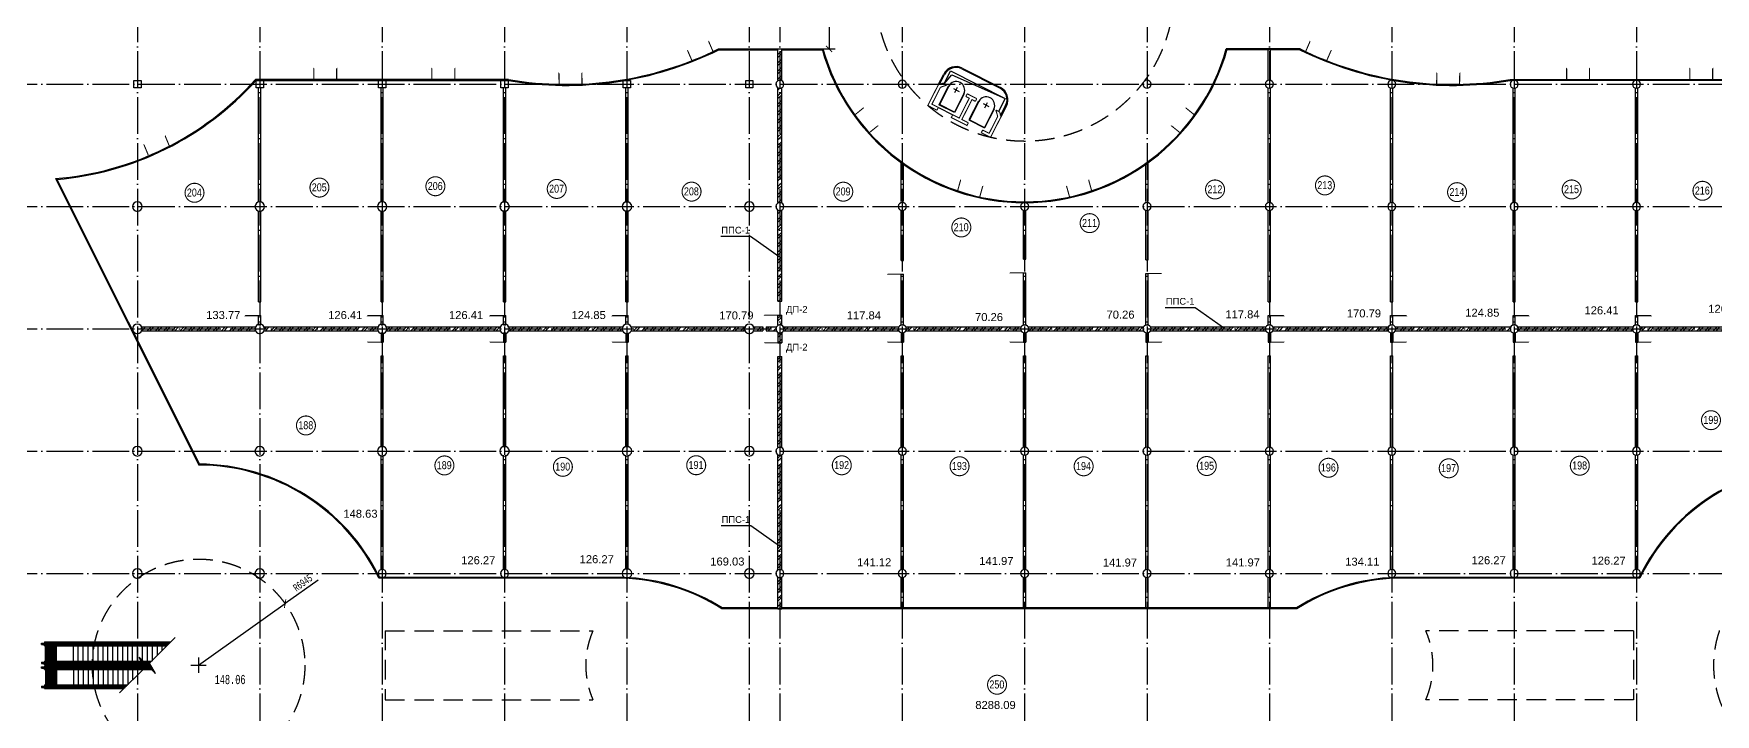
# Model space of a CAD drawing. Extents: x -4497 to 351150, y -50 to 322254.
# Drawn here: x 93986 to 203923, y 202875 to 247397 of the extents above; entities that cross this region are included whole.
import ezdxf
from ezdxf.enums import TextEntityAlignment as Align

# ---------------------------------------------------------------- set-up
doc = ezdxf.new("R2010")
doc.units = 0
doc.header["$LTSCALE"] = 100
doc.header["$PDMODE"] = 3
for name, pattern in [('ACAD_ISO04W100', [30, 24, -3, 0, -3]), ('DASHED', [19.05, 12.7, -6.35]), ('HIDDEN4', [10, 5, -5])]:
    doc.linetypes.add(name, pattern=pattern)
doc.layers.get('0').update_dxf_attribs({"linetype": 'CONTINUOUS'})
doc.layers.get('Defpoints').update_dxf_attribs({"linetype": 'CONTINUOUS'})
for name, color, linetype in [('axis', 40, 'CONTINUOUS'), ('brick', 12, 'CONTINUOUS'), ('COLON', 5, 'CONTINUOUS'), ('DOORS', 8, 'CONTINUOUS'), ('DRAW', 255, 'CONTINUOUS'), ('EEE', 7, 'CONTINUOUS'), ('FIRE', 6, 'CONTINUOUS'), ('GKL', 5, 'CONTINUOUS'), ('Glass', 4, 'CONTINUOUS'), ('S', 2, 'CONTINUOUS'), ('TEXT', 2, 'CONTINUOUS'), ('WALL', 7, 'CONTINUOUS')]:
    doc.layers.add(name, color=color, linetype=linetype)
doc.styles.add('ARIEL-17.5', font='arial.ttf', dxfattribs={"height": 15})
doc.styles.add('ST_2', font='monotxt.shx', dxfattribs={"width": 0.65, "height": 480})
doc.styles.get("Standard").update_dxf_attribs({"font": 'monotxt.shx', "width": 0.65, "height": 600})
doc.dimstyles.new('STY_DIM1', dxfattribs={"dimscale": 200, "dimtxt": 2.25, "dimasz": 2, "dimexe": 2, "dimexo": 2, "dimgap": 1, "dimtad": 1, "dimdec": 0, "dimzin": 0, "dimdsep": 46, "dimtxsty": 'ST_2', "dimblk1": 'ARCHTICK', "dimblk2": 'ARCHTICK', "dimsah": 1, "dimcen": 3, "dimclrd": 174, "dimclre": 174, "dimclrt": 174, "dimadec": 0, "dimazin": 0, "dimtfac": 1, "dimtdec": 0, "dimtix": 1, "dimtmove": 2, "dimatfit": 3, "dimldrblk": 'ARCHTICK', "dimfxl": 1, "dimtolj": 1, "dimtzin": 0, "dimarcsym": 0})
pattern_1 = [(45, (-3600, 82000), (-269.4077, 269.4077), []), (45, (-3420.4, 82000), (-269.4077, 269.4077), [])]

# ---------------------------------------------------------------- blocks, each defined once
blk = doc.blocks.new('_ARCHTICK')
at = {"color": 0, "linetype": 'ByBlock', "const_width": 0.15}
blk.add_lwpolyline([(-0.5, -0.5), (0.5, 0.5)], dxfattribs=at)
blk = doc.blocks.new('*D154')
at = {"layer": 'Defpoints', "color": 0}
for p in [(110425, 210117), (104769, 206087)]:
    blk.add_point(p, dxfattribs=at)
at = {"layer": 'WALL', "color": 174, "lineweight": -2}
for p in [(112589, 211658), (104769, 206087)]:
    blk.add_line(p, (110425, 210117), dxfattribs=at)
at = {"layer": 'WALL', "color": 174, "lineweight": -2, "xscale": 400, "yscale": 400, "zscale": 400, "rotation": 215.4702849459127}
blk.add_blockref('_ARCHTICK', (110425, 210117), dxfattribs=at)
at = {"layer": 'WALL', "color": 174, "insert": (111577, 211478), "char_height": 480, "attachment_point": 5, "rotation": 35.47028, "style": 'ST_2'}
blk.add_mtext('\\A1;R6945', dxfattribs=at)
blk = doc.blocks.new('A$C53F96F9E')
at = {"layer": 'FIRE', "linetype": 'Continuous'}
blk.add_lwpolyline([(-64123, -11035), (-65992, -9717), (-67942, -9717)], dxfattribs=at)
at = {"layer": 'TEXT', "color": 6, "linetype": 'Continuous', "lineweight": 20, "style": 'ARIEL-17.5', "width": 0.998875}
blk.add_text('ППС-1', height=441.5, dxfattribs=at).set_placement((-66967, -9517), align=Align.CENTER)
blk = doc.blocks.new('A$C584E3954')
at = {"layer": 'Glass', "linetype": 'Continuous'}
for p, q in [((-885, -1234), (-885, -1174)), ((615, -1234), (615, -1174))]:
    blk.add_line(p, q, dxfattribs=at)
blk.add_lwpolyline([(615, -1234, 70, 70, 0), (615, -1984, 0, 0, 0), (-135, -1234, 0, 0, 0), (-885, -1984, 70, 70, 0), (-885, -1234, 70, 70, 0)], format="xyseb", dxfattribs=at)
blk = doc.blocks.new('A$C194C6981')
at = {"layer": 'TEXT', "color": 6, "linetype": 'Continuous', "lineweight": 20, "style": 'ARIEL-17.5', "width": 0.998875}
blk.add_text('ДП-2', height=441.5, dxfattribs=at).set_placement((-953, 890))
blk = doc.blocks.new('A$C7174312D')
at = {"layer": 'WALL'}
for p, q in [((3750, -6250), (4750, -6250)), ((4250, -5750), (4250, -6750))]:
    blk.add_line(p, q, dxfattribs=at)
blk = doc.blocks.new('*D701')
at = {"layer": 'brick', "color": 174, "lineweight": -2}
for p, q in [((143169, 259217), (146381, 259217)), ((145981, 259217), (145981, 246397)), ((143177, 246397), (146381, 246397))]:
    blk.add_line(p, q, dxfattribs=at)
at = {"layer": 'Defpoints', "color": 0}
for p in [(142769, 259217), (142777, 246397), (145981, 246397)]:
    blk.add_point(p, dxfattribs=at)
at = {"layer": 'brick', "color": 174, "lineweight": -2, "xscale": 400, "yscale": 400, "zscale": 400}
for p, rotation in [((145981, 259217), 90), ((145981, 246397), 270)]:
    blk.add_blockref('_ARCHTICK', p, dxfattribs=dict(at, rotation=rotation))
at = {"layer": 'brick', "color": 174, "insert": (145541, 252807), "char_height": 480, "attachment_point": 5, "rotation": 90, "style": 'ST_2'}
blk.add_mtext('\\A1;12820', dxfattribs=at)

msp = doc.modelspace()

# ---------------------------------------------------------------- hatches: boundary and pattern name
at = {"layer": 'DRAW'}
h = msp.add_hatch(dxfattribs=at)
h.set_pattern_fill('ANSI32,_O', color=256, scale=40)
h.set_pattern_definition(pattern_1)
h.paths.add_polyline_path([(142894.3, 246337.2), (142644.3, 246337.2), (142644.3, 244320.8, -0.25066857), (142894.3, 244320.8)])
edge = h.paths.add_edge_path()
edge.add_line((142644.3, 236352.2), (142894.3, 236352.2))
edge.add_line((142894.3, 236352.2), (142894.3, 243853.5))
edge.add_arc((142769.3, 244087.2), 265, 241.855419, 298.144581, ccw=False)
edge.add_line((142644.3, 243853.5), (142644.3, 236352.2))
h = msp.add_hatch(dxfattribs=at)
h.set_pattern_fill('ANSI32,_O', color=256, scale=40, pattern_type=2)
h.set_pattern_definition([])
h.paths.add_polyline_path([(106009.3, 238089.3), (106009.3, 237839.3), (108829.3, 237839.3), (108829.3, 243184.3), (108709.3, 243184.3), (108709.3, 238089.3)])
h.paths.add_polyline_path([(106009.3, 243509.3), (108504.3, 243509.3), (108504.3, 243449.3), (108504.3, 243259.3), (106129.3, 243259.3), (106129.3, 239289.3), (106009.3, 239289.3)])
h = msp.add_hatch(dxfattribs=at)
h.set_pattern_fill('ANSI32,_O', color=256, scale=40)
h.set_pattern_definition(pattern_1)
h.paths.add_polyline_path([(166504.3, 228087.2, -0.12342498), (166535.6, 228212.2), (159003, 228212.2, -0.12342498), (159034.3, 228087.2, -0.12342498), (159003, 227962.2), (166535.6, 227962.2, -0.12342498)])
h.paths.add_polyline_path([(158535.6, 228212.2), (151003, 228212.2, -0.12342498), (151034.3, 228087.2, -0.12342498), (151003, 227962.2), (158535.6, 227962.2, -0.12342498), (158504.3, 228087.2, -0.12342498)])
h.paths.add_polyline_path([(150535.6, 228212.2), (143003, 228212.2, -0.12342498), (143034.3, 228087.2, -0.12342498), (143003, 227962.2), (150535.6, 227962.2, -0.12342498), (150504.3, 228087.2, -0.12342498)])
h.paths.add_polyline_path([(140535.6, 228212.2, 0.12342498), (140504.3, 228087.2, 0.12342498), (140535.6, 227962.2), (133058.4, 227962.2, 0.10236928), (133084.3, 228087.2, 0.10236928), (133058.4, 228212.2)])
h.paths.add_polyline_path([(142535.6, 228212.2), (141864.9, 228212.2), (141864.9, 227962.2), (142535.6, 227962.2, -0.12342498), (142504.3, 228087.2, -0.12342498)])
h.paths.add_polyline_path([(141664.9, 228212.2), (141003, 228212.2, -0.12342498), (141034.3, 228087.2, -0.12342498), (141003, 227962.2), (141664.9, 227962.2)])
h.paths.add_polyline_path([(142894.3, 228992.2), (142644.3, 228992.2), (142644.3, 228352.2), (142894.3, 228352.2)])
h.paths.add_polyline_path([(142894.3, 235822.2), (142644.3, 235822.2), (142644.3, 229892.2), (142894.3, 229892.2)])
h = msp.add_hatch(dxfattribs=at)
h.set_pattern_fill('ANSI32,_O', color=256, scale=40)
h.set_pattern_definition(pattern_1)
h.paths.add_polyline_path([(116535.6, 228212.2), (109003, 228212.2, -0.12342498), (109034.3, 228087.2, -0.12342498), (109003, 227962.2), (116535.6, 227962.2, -0.12342498), (116504.3, 228087.2, -0.12342498)])
h.paths.add_polyline_path([(108535.6, 228212.2), (101003, 228212.2, -0.12342498), (101034.3, 228087.2, -0.12342498), (101003, 227962.2), (108535.6, 227962.2, -0.12342498), (108504.3, 228087.2, -0.12342498)])
h = msp.add_hatch(dxfattribs=at)
h.set_pattern_fill('ANSI32,_O', color=256, scale=40)
h.set_pattern_definition(pattern_1)
h.paths.add_polyline_path([(124535.6, 228212.2), (117003, 228212.2, -0.12342498), (117034.3, 228087.2, -0.12342498), (117003, 227962.2), (124535.6, 227962.2, -0.12342498), (124504.3, 228087.2, -0.12342498)])
h.paths.add_polyline_path([(132480.2, 228212.2, 0.10236928), (132454.3, 228087.2, 0.10236928), (132480.2, 227962.2), (125003, 227962.2, 0.12342498), (125034.3, 228087.2, 0.12342498), (125003, 228212.2)])
h = msp.add_hatch(dxfattribs=at)
h.set_pattern_fill('ANSI32,_O', color=256, scale=40)
h.set_pattern_definition(pattern_1)
h.paths.add_polyline_path([(142894.3, 227822.2), (142644.3, 227822.2), (142644.3, 227182.2), (142894.3, 227182.2)])
h.paths.add_polyline_path([(142894.3, 211853.5, -0.25066857), (142644.3, 211853.5), (142644.3, 209837.2), (142894.3, 209837.2)])
edge = h.paths.add_edge_path()
edge.add_line((142769.3, 220352.2), (142894.3, 220352.2))
edge.add_line((142894.3, 220352.2), (142894.3, 226282.2))
edge.add_line((142894.3, 226282.2), (142644.3, 226282.2))
edge.add_line((142644.3, 226282.2), (142644.3, 220320.8))
edge.add_arc((142769.3, 220087.2), 265, 90, 118.144581, ccw=False)
edge = h.paths.add_edge_path()
edge.add_line((142769.3, 212352.2), (142894.3, 212352.2))
edge.add_line((142894.3, 212352.2), (142894.3, 219822.2))
edge.add_line((142894.3, 219822.2), (142769.3, 219822.2))
edge.add_arc((142769.3, 220087.2), 265, 241.855419, 270, ccw=False)
edge.add_line((142644.3, 219853.5), (142644.3, 212320.8))
edge.add_arc((142769.3, 212087.2), 265, 90, 118.144581, ccw=False)
h = msp.add_hatch(dxfattribs=at)
h.set_pattern_fill('ANSI32,_O', color=256, scale=40)
h.set_pattern_definition(pattern_1)
h.paths.add_polyline_path([(214535.6, 228212.2), (207003, 228212.2, -0.12342498), (207034.3, 228087.2, -0.12342498), (207003, 227962.2), (214535.6, 227962.2, -0.12342498), (214504.3, 228087.2, -0.12342498)])
h.paths.add_polyline_path([(206535.6, 228212.2), (199003, 228212.2, -0.12342498), (199034.3, 228087.2, -0.12342498), (199003, 227962.2), (206535.6, 227962.2, -0.12342498), (206504.3, 228087.2, -0.12342498)])
h.paths.add_polyline_path([(198535.6, 228212.2), (191003, 228212.2, -0.12342498), (191034.3, 228087.2, -0.12342498), (191003, 227962.2), (198535.6, 227962.2, -0.12342498), (198504.3, 228087.2, -0.12342498)])
h.paths.add_polyline_path([(190535.6, 228212.2), (183003, 228212.2, -0.12342498), (183034.3, 228087.2, -0.12342498), (183003, 227962.2), (190535.6, 227962.2, -0.12342498), (190504.3, 228087.2, -0.12342498)])
h.paths.add_polyline_path([(182535.6, 228212.2), (175003, 228212.2, -0.12342498), (175034.3, 228087.2, -0.12342498), (175003, 227962.2), (182535.6, 227962.2, -0.12342498), (182504.3, 228087.2, -0.12342498)])
h.paths.add_polyline_path([(174504.3, 228087.2, -0.12342498), (174535.6, 228212.2), (167003, 228212.2, -0.12342498), (167034.3, 228087.2, -0.12342498), (167003, 227962.2), (174535.6, 227962.2, -0.12342498)])

# ---------------------------------------------------------------- linework, layer by layer
at = {"linetype": 'Continuous'}
for p, q in [((153125.8, 244048.2), (153481.8, 244747.9)), ((153207.8, 244077.2), (153535.3, 244720.7)), ((153499.8, 244121.6), (154018.1, 244709.8)), ((154018.1, 244709.8), (157493.4, 243150)), ((154664.8, 245088.4), (157160.4, 243818.7)), ((154692.1, 245141.9), (157187.6, 243872.2)), ((153789.4, 243974.3), (153165.9, 242748.8)), ((153811.7, 243962.9), (153199.5, 242759.7)), ((153789.4, 243974.3), (153811.7, 243962.9)), ((154112.4, 243809.9), (154493.7, 243615.9)), ((154792.1, 243464.1), (154179.9, 242260.9)), ((154814.4, 243452.8), (154190.8, 242227.3)), ((154216.2, 243545), (154390.7, 243888)), ((154792.1, 243464.1), (154814.4, 243452.8)), ((155750.2, 242976.6), (155126.7, 241751.1)), ((155772.5, 242965.3), (155160.3, 241762.1)), ((155772.5, 242965.3), (155750.2, 242976.6)), ((153128.8, 242565.7), (154064.7, 242089.5)), ((154190.8, 242227.3), (153165.9, 242748.8)), ((154179.9, 242260.9), (153199.5, 242759.7)), ((156452.2, 242619.5), (156070.8, 242813.5)), ((156752.9, 242466.5), (156140.7, 241263.3)), ((156775.2, 242455.1), (156151.6, 241229.6)), ((156177, 242547.4), (156351.5, 242890.3)), ((156775.2, 242455.1), (156752.9, 242466.5)), ((157200.7, 242045.6), (157528.1, 242689.1)), ((157225.6, 241962.3), (157581.6, 242661.9)), ((155126.7, 241751.1), (156151.6, 241229.6)), ((155160.3, 241762.1), (156140.7, 241263.3)), ((94501.8, 207451.5), (94501.8, 207534.3)), ((94703.9, 207617.2), (94703.9, 207534.3)), ((94703.9, 207368.7), (94703.9, 207451.5)), ((94501.8, 206282.8), (94501.8, 206200)), ((94501.8, 205891.5), (94501.8, 205974.3)), ((94703.9, 206365.7), (94703.9, 206282.8)), ((94703.9, 206117.2), (94703.9, 206200)), ((94703.9, 206057.2), (94703.9, 205974.3)), ((94703.9, 205808.7), (94703.9, 205891.5)), ((94501.8, 204722.8), (94501.8, 204640)), ((94703.9, 204805.7), (94703.9, 204722.8)), ((94703.9, 204557.2), (94703.9, 204640))]:
    msp.add_line(p, q, dxfattribs=at)
at = {"linetype": 'HIDDEN4', "ltscale": 2000}
for p, q in [((94501.8, 207534.3), (102864.9, 207534.3)), ((94501.8, 207451.5), (102782.1, 207451.5)), ((94703.9, 207617.2), (102947.8, 207617.2)), ((94703.9, 207368.7), (102699.3, 207368.7)), ((94501.8, 206282.8), (101613.4, 206282.8)), ((94501.8, 206200), (101575.7, 206200)), ((94501.8, 205974.3), (101706, 205974.3)), ((94501.8, 205891.5), (101753.8, 205891.5)), ((94703.9, 206365.7), (101696.3, 206365.7)), ((94703.9, 206117.2), (101623.5, 206117.2)), ((94703.9, 206057.2), (101658.2, 206057.2)), ((94703.9, 205808.7), (101801.6, 205808.7)), ((94501.8, 204722.8), (100053.4, 204722.8)), ((94501.8, 204640), (99970.6, 204640)), ((94703.9, 204805.7), (100136.3, 204805.7)), ((94703.9, 204557.2), (99887.8, 204557.2))]:
    msp.add_line(p, q, dxfattribs=at)
for p, q in [((94762.9, 206365.7), (94762.9, 207368.7)), ((94815.1, 206365.7), (94815.1, 207368.7)), ((94879.8, 206365.7), (94879.8, 207368.7)), ((94944.5, 206365.7), (94944.5, 207368.7)), ((95009.2, 206365.7), (95009.2, 207368.7)), ((95073.9, 206365.7), (95073.9, 207368.7)), ((95138.6, 206365.7), (95138.6, 207368.7)), ((95203.4, 206365.7), (95203.4, 207368.7)), ((95268.1, 206365.7), (95268.1, 207368.7)), ((95332.8, 206365.7), (95332.8, 207368.7)), ((95397.5, 206365.7), (95397.5, 207368.7)), ((95462.2, 206365.7), (95462.2, 207368.7)), ((95490.2, 206365.7), (95490.2, 207368.7)), ((94762.9, 205808.7), (94762.9, 204805.7)), ((94815.1, 205808.7), (94815.1, 204805.7)), ((94879.8, 205808.7), (94879.8, 204805.7)), ((94944.5, 205808.7), (94944.5, 204805.7)), ((95009.2, 205808.7), (95009.2, 204805.7)), ((95073.9, 205808.7), (95073.9, 204805.7)), ((95138.6, 205808.7), (95138.6, 204805.7)), ((95203.4, 205808.7), (95203.4, 204805.7)), ((95268.1, 205808.7), (95268.1, 204805.7)), ((95332.8, 205808.7), (95332.8, 204805.7)), ((95397.5, 205808.7), (95397.5, 204805.7)), ((95462.2, 205808.7), (95462.2, 204805.7)), ((95490.2, 205808.7), (95490.2, 204805.7))]:
    msp.add_line(p, q)
at = {"linetype": 'Continuous', "const_width": 70}
for points in [[(153038.1, 242387.4), (152436.5, 242693.5), (153125.8, 244048.2)], [(153125.8, 244048.2), (153431.8, 244156.2)], [(153267.8, 243886.2), (153678, 244031)], [(153678, 244031), (153431.8, 244156.2)], [(153128.8, 242565.7), (152705.5, 242781.1), (153267.8, 243886.2)], [(154064.7, 242089.5), (154488, 241874.1), (155147.8, 243170.9), (154925, 243284.3)], [(155089.6, 241568), (154666.3, 241783.4), (155326.1, 243080.2), (155548.9, 242966.9)], [(154925, 243284.3), (155015.7, 243462.5)], [(155015.7, 243462.5), (155639.6, 243145.1)], [(155548.9, 242966.9), (155639.6, 243145.1)], [(153128.8, 242565.7), (153038.1, 242387.4)], [(154064.7, 242089.5), (153974, 241911.3), (154998.9, 241389.8), (155089.6, 241568)], [(155934.8, 240913.6), (156536.4, 240607.5), (157225.6, 241962.3)], [(156025.4, 241091.9), (156448.8, 240876.5), (157011.1, 241981.7)], [(157011.1, 241981.7), (156886.6, 242398.4)], [(156886.6, 242398.4), (157132.7, 242273.2)], [(157225.6, 241962.3), (157132.7, 242273.2)], [(156025.4, 241091.9), (155934.8, 240913.6)]]:
    msp.add_lwpolyline(points, dxfattribs=at)
at = {"linetype": 'Continuous'}
msp.add_lwpolyline([(153499.8, 244121.6), (153928.3, 244963.9), (157493.4, 243150), (157064.8, 242307.8)], dxfattribs=at)
for centre, radius, start, end in [((154283.9, 244339.8), 900, 63.033174, 153.033174), ((154283.9, 244339.8), 840, 63.033174, 153.033174), ((154301.9, 243713.5), 550, 333.033174, 153.033174), ((156262.7, 242715.9), 550, 333.033174, 153.033174), ((156779.5, 243070), 840, 333.033174, 63.033174), ((156779.5, 243070), 900, 333.033174, 63.033174)]:
    msp.add_arc(centre, radius, start, end, dxfattribs=at)
at = {"layer": 'axis', "linetype": 'ACAD_ISO04W100'}
for p, q in [((100769.3, 318243.4), (100769.3, 84615.2)), ((108769.3, 318243.4), (108769.3, 119985.6)), ((116769.3, 318243.4), (116769.3, 119985.6)), ((124769.3, 318243.4), (124769.3, 84615.2)), ((132769.3, 318243.4), (132769.3, 84615.2)), ((140769.3, 318243.4), (140769.3, 84615.2)), ((142769.3, 318243.4), (142769.3, 84615.2)), ((150769.3, 318243.4), (150769.3, 84615.2)), ((158769.3, 318243.4), (158769.3, 190402.2)), ((166769.3, 318243.4), (166769.3, 190402.2)), ((174769.3, 318243.4), (174769.3, 84615.2)), ((182769.3, 318243.4), (182769.3, 84615.2)), ((190769.3, 318243.4), (190769.3, 84615.2)), ((198769.3, 318243.4), (198769.3, 84615.2)), ((-1176.8, 244087.2), (272433.1, 244087.2)), ((-1176.8, 236087.2), (272433.1, 236087.2)), ((-1176.8, 228087.2), (272433.1, 228087.2)), ((-1176.8, 220087.2), (272433.1, 220087.2)), ((-1176.8, 212087.2), (274434.3, 212087.2))]:
    msp.add_line(p, q, dxfattribs=at)
at = {"layer": 'brick'}
for p, q in [((142644.3, 244352.2), (142894.3, 244352.2)), ((142644.3, 243822.2), (142894.3, 243822.2)), ((142644.3, 220352.2), (142894.3, 220352.2)), ((142644.3, 219822.2), (142894.3, 219822.2)), ((142644.3, 212352.2), (142894.3, 212352.2)), ((142644.3, 211822.2), (142894.3, 211822.2))]:
    msp.add_line(p, q, dxfattribs=at)
at = {"layer": 'brick', "linetype": 'Continuous'}
for p, q in [((142644.3, 236352.2), (142894.3, 236352.2)), ((142644.3, 235822.2), (142894.3, 235822.2))]:
    msp.add_line(p, q, dxfattribs=at)
for points in [[(142644.3, 244352.2), (142644.3, 246397.2)], [(142894.3, 244352.2), (142894.3, 246397.2)], [(142644.3, 236352.2), (142644.3, 243822.2)], [(142894.3, 236352.2), (142894.3, 243822.2)], [(142644.3, 229892.2), (142644.3, 235822.2)], [(142894.3, 229892.2), (142894.3, 235822.2)], [(142644.3, 229892.2), (142894.3, 229892.2)], [(142644.3, 228352.2), (142644.3, 228992.2)], [(142644.3, 228992.2), (142894.3, 228992.2)], [(142894.3, 228352.2), (142894.3, 228992.2)], [(101003, 228212.2), (108535.6, 228212.2)], [(101003, 227962.2), (108535.6, 227962.2)], [(109003, 228212.2), (116535.6, 228212.2)], [(109003, 228212.2), (116535.6, 228212.2)], [(109003, 227962.2), (116535.6, 227962.2)], [(109003, 227962.2), (116535.6, 227962.2)], [(117003, 228212.2), (124535.6, 228212.2)], [(117003, 228212.2), (124535.6, 228212.2)], [(117003, 227962.2), (124535.6, 227962.2)], [(117003, 227962.2), (124535.6, 227962.2)], [(125003, 228212.2), (132480.2, 228212.2)], [(125003, 227962.2), (132480.2, 227962.2)], [(133058.4, 228212.2), (140535.6, 228212.2)], [(133058.4, 227962.2), (140535.6, 227962.2)], [(141003, 228212.2), (141664.9, 228212.2)], [(141003, 227962.2), (141664.9, 227962.2)], [(141864.9, 228212.2), (142535.6, 228212.2)], [(141864.9, 227962.2), (142535.6, 227962.2)], [(142644.3, 228352.2), (142894.3, 228352.2)], [(142644.3, 227822.2), (142644.3, 227182.2)], [(142644.3, 227822.2), (142894.3, 227822.2)], [(142894.3, 227822.2), (142894.3, 227182.2)], [(143003, 228212.2), (150535.6, 228212.2)], [(143003, 227962.2), (150535.6, 227962.2)], [(151003, 228212.2), (158535.6, 228212.2)], [(151003, 227962.2), (158535.6, 227962.2)], [(159003, 228212.2), (166535.6, 228212.2)], [(159003, 227962.2), (166535.6, 227962.2)], [(167003, 228212.2), (174535.6, 228212.2)], [(167003, 227962.2), (174535.6, 227962.2)], [(175003, 228212.2), (182535.6, 228212.2)], [(175003, 227962.2), (182535.6, 227962.2)], [(183003, 228212.2), (190535.6, 228212.2)], [(183003, 227962.2), (190535.6, 227962.2)], [(191003, 228212.2), (198535.6, 228212.2)], [(191003, 227962.2), (198535.6, 227962.2)], [(199003, 228212.2), (206535.6, 228212.2)], [(199003, 227962.2), (206535.6, 227962.2)], [(142644.3, 227182.2), (142894.3, 227182.2)], [(142644.3, 220352.2), (142644.3, 226282.2)], [(142644.3, 226282.2), (142894.3, 226282.2)], [(142894.3, 220352.2), (142894.3, 226282.2)], [(142644.3, 212352.2), (142644.3, 219822.2)], [(142894.3, 212352.2), (142894.3, 219822.2)], [(142644.3, 209777.2), (142644.3, 211822.2)], [(142894.3, 209777.2), (142894.3, 211822.2)]]:
    msp.add_lwpolyline(points, dxfattribs=at)
at = {"layer": 'brick', "flags": 128}
for points in [[(142644.3, 246397.2), (142894.3, 246397.2)], [(141664.9, 228212.2), (141664.9, 227962.2)], [(141864.9, 228212.2), (141864.9, 227962.2)], [(142644.3, 209777.2), (142894.3, 209777.2)]]:
    msp.add_lwpolyline(points, dxfattribs=at)
at = {"layer": 'COLON', "color": 3, "lineweight": 30, "flags": 128}
for points in [[(100534.3, 244322.2), (101004.3, 244322.2), (101004.3, 243852.2), (100534.3, 243852.2), (100534.3, 244322.2)], [(108534.3, 244322.2), (109004.3, 244322.2), (109004.3, 243852.2), (108534.3, 243852.2), (108534.3, 244322.2)], [(116534.3, 244322.2), (117004.3, 244322.2), (117004.3, 243852.2), (116534.3, 243852.2), (116534.3, 244322.2)], [(124534.3, 244322.2), (125004.3, 244322.2), (125004.3, 243852.2), (124534.3, 243852.2), (124534.3, 244322.2)], [(132534.3, 244322.2), (133004.3, 244322.2), (133004.3, 243852.2), (132534.3, 243852.2), (132534.3, 244322.2)], [(140534.3, 244322.2), (141004.3, 244322.2), (141004.3, 243852.2), (140534.3, 243852.2), (140534.3, 244322.2)]]:
    msp.add_lwpolyline(points, dxfattribs=at)
at = {"layer": 'COLON', "lineweight": 30}
for points in [[(142504.3, 244087.2, 1), (143034.3, 244087.2, 1)], [(150504.3, 244087.2, 1), (151034.3, 244087.2, 1)], [(166504.3, 244087.2, 1), (167034.3, 244087.2, 1)], [(174504.3, 244087.2, 1), (175034.3, 244087.2, 1)], [(182504.3, 244087.2, 1), (183034.3, 244087.2, 1)], [(190504.3, 244087.2, 1), (191034.3, 244087.2, 1)], [(198504.3, 244087.2, 1), (199034.3, 244087.2, 1)], [(142504.3, 236087.2, 1), (143034.3, 236087.2, 1)], [(150504.3, 236087.2, 1), (151034.3, 236087.2, 1)], [(158504.3, 236087.2, 1), (159034.3, 236087.2, 1)], [(166504.3, 236087.2, 1), (167034.3, 236087.2, 1)], [(174504.3, 236087.2, 1), (175034.3, 236087.2, 1)], [(182504.3, 236087.2, 1), (183034.3, 236087.2, 1)], [(190504.3, 236087.2, 1), (191034.3, 236087.2, 1)], [(198504.3, 236087.2, 1), (199034.3, 236087.2, 1)], [(142504.3, 228087.2, 1), (143034.3, 228087.2, 1)], [(150504.3, 228087.2, 1), (151034.3, 228087.2, 1)], [(158504.3, 228087.2, 1), (159034.3, 228087.2, 1)], [(166504.3, 228087.2, 1), (167034.3, 228087.2, 1)], [(174504.3, 228087.2, 1), (175034.3, 228087.2, 1)], [(182504.3, 228087.2, 1), (183034.3, 228087.2, 1)], [(190504.3, 228087.2, 1), (191034.3, 228087.2, 1)], [(190504.3, 228087.2, 1), (191034.3, 228087.2, 1)], [(198504.3, 228087.2, 1), (199034.3, 228087.2, 1)], [(142504.3, 220087.2, 1), (143034.3, 220087.2, 1)], [(150504.3, 220087.2, 1), (151034.3, 220087.2, 1)], [(158504.3, 220087.2, 1), (159034.3, 220087.2, 1)], [(166504.3, 220087.2, 1), (167034.3, 220087.2, 1)], [(174504.3, 220087.2, 1), (175034.3, 220087.2, 1)], [(182504.3, 220087.2, 1), (183034.3, 220087.2, 1)], [(190504.3, 220087.2, 1), (191034.3, 220087.2, 1)], [(198504.3, 220087.2, 1), (199034.3, 220087.2, 1)], [(116504.3, 212087.2, 1), (117034.3, 212087.2, 1)], [(124504.3, 212087.2, 1), (125034.3, 212087.2, 1)], [(142504.3, 212087.2, 1), (143034.3, 212087.2, 1)], [(150504.3, 212087.2, 1), (151034.3, 212087.2, 1)], [(158504.3, 212087.2, 1), (159034.3, 212087.2, 1)], [(166504.3, 212087.2, 1), (167034.3, 212087.2, 1)], [(174504.3, 212087.2, 1), (175034.3, 212087.2, 1)], [(182504.3, 212087.2, 1), (183034.3, 212087.2, 1)], [(190504.3, 212087.2, 1), (191034.3, 212087.2, 1)], [(198504.3, 212087.2, 1), (199034.3, 212087.2, 1)]]:
    msp.add_lwpolyline(points, format="xyb", close=True, dxfattribs=at)
at = {"layer": 'COLON', "color": 5, "lineweight": 30}
for points in [[(100454.3, 236087.2, 1), (101084.3, 236087.2, 1)], [(108454.3, 236087.2, 1), (109084.3, 236087.2, 1)], [(116454.3, 236087.2, 1), (117084.3, 236087.2, 1)], [(124454.3, 236087.2, 1), (125084.3, 236087.2, 1)], [(132454.3, 236087.2, 1), (133084.3, 236087.2, 1)], [(140454.3, 236087.2, 1), (141084.3, 236087.2, 1)], [(108454.3, 228087.2, 1), (109084.3, 228087.2, 1)], [(116454.3, 228087.2, 1), (117084.3, 228087.2, 1)], [(124454.3, 228087.2, 1), (125084.3, 228087.2, 1)], [(132454.3, 228087.2, 1), (133084.3, 228087.2, 1)], [(140454.3, 228087.2, 1), (141084.3, 228087.2, 1)], [(108454.3, 220087.2, 1), (109084.3, 220087.2, 1)], [(116454.3, 220087.2, 1), (117084.3, 220087.2, 1)], [(124454.3, 220087.2, 1), (125084.3, 220087.2, 1)], [(132454.3, 220087.2, 1), (133084.3, 220087.2, 1)], [(140454.3, 220087.2, 1), (141084.3, 220087.2, 1)], [(132454.3, 212087.2, 1), (133084.3, 212087.2, 1)], [(140454.3, 212087.2, 1), (141084.3, 212087.2, 1)]]:
    msp.add_lwpolyline(points, format="xyb", close=True, dxfattribs=at)
at = {"layer": 'COLON', "color": 3, "lineweight": 30}
for points in [[(100454.3, 228087.2, 1), (101084.3, 228087.2, 1)], [(100454.3, 220087.2, 1), (101084.3, 220087.2, 1)], [(100454.3, 212087.2, 1), (101084.3, 212087.2, 1)], [(108454.3, 212087.2, 1), (109084.3, 212087.2, 1)]]:
    msp.add_lwpolyline(points, format="xyb", close=True, dxfattribs=at)
at = {"layer": 'DOORS', "flags": 128}
for points in [[(150694.3, 231665.8, 70, 70, 0), (149794.3, 231665.8, 0, 0, 0), (150694.3, 232565.8, 0, 0, 0)], [(158694.3, 231751.3, 70, 70, 0), (157794.3, 231751.3, 0, 0, 0), (158694.3, 232651.3, 0, 0, 0)], [(166844.3, 231701.6, 70, 70, 0), (167744.3, 231701.6, 0, 0, 0), (166844.3, 232601.6, 0, 0, 0)], [(108694.3, 228952.2, 70, 70, 0), (107794.3, 228952.2, 0, 0, 0), (108694.3, 229852.2, 0, 0, 0)], [(116694.3, 228952.2, 70, 70, 0), (115794.3, 228952.2, 0, 0, 0), (116694.3, 229852.2, 0, 0, 0)], [(124694.3, 228952.2, 70, 70, 0), (123794.3, 228952.2, 0, 0, 0), (124694.3, 229852.2, 0, 0, 0)], [(132694.3, 228952.2, 70, 70, 0), (131794.3, 228952.2, 0, 0, 0), (132694.3, 229852.2, 0, 0, 0)], [(142644.3, 228992.2, 70, 70, 0), (141744.3, 228992.2, 0, 0, 0), (142644.3, 229892.2, 0, 0, 0)], [(174844.3, 228952.2, 70, 70, 0), (175744.3, 228952.2, 0, 0, 0), (174844.3, 229852.2, 0, 0, 0)], [(182844.3, 228952.2, 70, 70, 0), (183744.3, 228952.2, 0, 0, 0), (182844.3, 229852.2, 0, 0, 0)], [(190844.3, 228952.2, 70, 70, 0), (191744.3, 228952.2, 0, 0, 0), (190844.3, 229852.2, 0, 0, 0)], [(198844.3, 228952.2, 70, 70, 0), (199744.3, 228952.2, 0, 0, 0), (198844.3, 229852.2, 0, 0, 0)], [(116694.3, 227222.2, 70, 70, 0), (115794.3, 227222.2, 0, 0, 0), (116694.3, 226322.2, 0, 0, 0)], [(124694.3, 227222.2, 70, 70, 0), (123794.3, 227222.2, 0, 0, 0), (124694.3, 226322.2, 0, 0, 0)], [(132694.3, 227222.2, 70, 70, 0), (131794.3, 227222.2, 0, 0, 0), (132694.3, 226322.2, 0, 0, 0)], [(142644.3, 227182.2, 70, 70, 0), (141744.3, 227182.2, 0, 0, 0), (142644.3, 226282.2, 0, 0, 0)], [(150694.3, 227222.2, 70, 70, 0), (149794.3, 227222.2, 0, 0, 0), (150694.3, 226322.2, 0, 0, 0)], [(158694.3, 227222.2, 70, 70, 0), (157794.3, 227222.2, 0, 0, 0), (158694.3, 226322.2, 0, 0, 0)], [(166844.3, 227222.2, 70, 70, 0), (167744.3, 227222.2, 0, 0, 0), (166844.3, 226322.2, 0, 0, 0)], [(174844.3, 227222.2, 70, 70, 0), (175744.3, 227222.2, 0, 0, 0), (174844.3, 226322.2, 0, 0, 0)], [(182844.3, 227222.2, 70, 70, 0), (183744.3, 227222.2, 0, 0, 0), (182844.3, 226322.2, 0, 0, 0)], [(190844.3, 227222.2, 70, 70, 0), (191744.3, 227222.2, 0, 0, 0), (190844.3, 226322.2, 0, 0, 0)], [(198844.3, 227222.2, 70, 70, 0), (199744.3, 227222.2, 0, 0, 0), (198844.3, 226322.2, 0, 0, 0)]]:
    msp.add_lwpolyline(points, format="xyseb", dxfattribs=at)
at = {"layer": 'EEE', "linetype": 'Continuous', "const_width": 70}
for points in [[(103882.5, 236987.7, 1), (105121.6, 236987.7, 1)], [(112049.1, 237327.1, 1), (113288.2, 237327.1, 1)], [(119629.2, 237415.2, 1), (120868.4, 237415.2, 1)], [(127561.9, 237239, 1), (128801.1, 237239, 1)], [(136376.1, 237062.7, 1), (137615.2, 237062.7, 1)], [(146293.3, 237059.9, 1), (147532.4, 237059.9, 1)], [(170597.2, 237205.5, 1), (171836.4, 237205.5, 1)], [(177780.4, 237469.7, 1), (179019.5, 237469.7, 1)], [(186418.2, 237029, 1), (187657.4, 237029, 1)], [(193910.2, 237205.2, 1), (195149.4, 237205.2, 1)], [(202459.9, 237117.1, 1), (203699.1, 237117.1, 1)], [(154011.3, 234720.8, 1), (155250.4, 234720.8, 1)], [(162400.1, 235001.9, 1), (163639.3, 235001.9, 1)], [(111167.2, 221770.8, 1), (112406.4, 221770.8, 1)], [(203017.5, 222116, 1), (204256.6, 222116, 1)], [(120218.5, 219156.9, 1), (121457.7, 219156.9, 1)], [(127963, 219064.2, 1), (129202.2, 219064.2, 1)], [(136679.5, 219170.2, 1), (137918.6, 219170.2, 1)], [(146196.4, 219165.3, 1), (147435.5, 219165.3, 1)], [(153895.7, 219103.5, 1), (155134.9, 219103.5, 1)], [(162007.4, 219100.2, 1), (163246.5, 219100.2, 1)], [(170056, 219117.9, 1), (171295.2, 219117.9, 1)], [(178014.8, 219004.9, 1), (179254, 219004.9, 1)], [(185873.6, 218968.1, 1), (187112.7, 218968.1, 1)], [(194441.7, 219139.4, 1), (195680.9, 219139.4, 1)], [(156345.8, 204814.2, 1), (157584.9, 204814.2, 1)]]:
    msp.add_lwpolyline(points, format="xyb", close=True, dxfattribs=at)
at = {"layer": 'GKL'}
for points in [[(174694.3, 244341.3), (174694.3, 246337.2)], [(174844.3, 244341.3), (174844.3, 246337.2)], [(108694.3, 236393.1), (108694.3, 243833)], [(108844.3, 236393.1), (108844.3, 243833)], [(116694.3, 236393.1), (116694.3, 243833)], [(116844.3, 236393.1), (116844.3, 243833)], [(124694.3, 236341.3), (124694.3, 243833)], [(124844.3, 236341.3), (124844.3, 243833)], [(132694.3, 236341.3), (132694.3, 243833)], [(132844.3, 236341.3), (132844.3, 243833)], [(174694.3, 236341.3), (174694.3, 243833)], [(174844.3, 236341.3), (174844.3, 243833)], [(182694.3, 236341.3), (182694.3, 243833)], [(182844.3, 236341.3), (182844.3, 243833)], [(190694.3, 236341.3), (190694.3, 243833)], [(190844.3, 236341.3), (190844.3, 243833)], [(198694.3, 236341.3), (198694.3, 243833)], [(198844.3, 236341.3), (198844.3, 243833)], [(150694.3, 236407.1), (150694.3, 238958.1)], [(150844.3, 236407.1), (150844.3, 238850.8)], [(166694.3, 236407.1), (166694.3, 238850.8)], [(166844.3, 236407.1), (166844.3, 238958.1)], [(108694.3, 229852.2), (108694.3, 235781.2)], [(108844.3, 229852.2), (108844.3, 235781.2)], [(116694.3, 229852.2), (116694.3, 235781.2)], [(116844.3, 229852.2), (116844.3, 235781.2)], [(124694.3, 229852.2), (124694.3, 235833)], [(124844.3, 229852.2), (124844.3, 235833)], [(132694.3, 229852.2), (132694.3, 235833)], [(132844.3, 229852.2), (132844.3, 235833)], [(150694.3, 232565.8), (150694.3, 235833)], [(150844.3, 232565.8), (150844.3, 235833)], [(158694.3, 232651.3), (158694.3, 235833)], [(158844.3, 232651.3), (158844.3, 235833)], [(166694.3, 232601.6), (166694.3, 235833)], [(166844.3, 232601.6), (166844.3, 235833)], [(174694.3, 229852.2), (174694.3, 235833)], [(174844.3, 229852.2), (174844.3, 235833)], [(182694.3, 229852.2), (182694.3, 235833)], [(182844.3, 229852.2), (182844.3, 235833)], [(190694.3, 229852.2), (190694.3, 235833)], [(190844.3, 229852.2), (190844.3, 235833)], [(198694.3, 229852.2), (198694.3, 235833)], [(198844.3, 229852.2), (198844.3, 235833)], [(150694.3, 228352.2), (150694.3, 231665.8)], [(150844.3, 228352.2), (150844.3, 231665.8)], [(158694.3, 228352.2), (158694.3, 231751.3)], [(158844.3, 228352.2), (158844.3, 231751.3)], [(166694.3, 228352.2), (166694.3, 231701.6)], [(166844.3, 228352.2), (166844.3, 231701.6)], [(108694.3, 228352.2), (108694.3, 228952.2)], [(108844.3, 228352.2), (108844.3, 228952.2)], [(116694.3, 228341.3), (116694.3, 228952.2)], [(116844.3, 228341.3), (116844.3, 228952.2)], [(124694.3, 228341.3), (124694.3, 228952.2)], [(124844.3, 228341.3), (124844.3, 228952.2)], [(132694.3, 228393.1), (132694.3, 228952.2)], [(132844.3, 228393.1), (132844.3, 228952.2)], [(174694.3, 228352.2), (174694.3, 228952.2)], [(174844.3, 228352.2), (174844.3, 228952.2)], [(182694.3, 228352.2), (182694.3, 228952.2)], [(182844.3, 228352.2), (182844.3, 228952.2)], [(190694.3, 228352.2), (190694.3, 228952.2)], [(190844.3, 228352.2), (190844.3, 228952.2)], [(198694.3, 228352.2), (198694.3, 228952.2)], [(198844.3, 228352.2), (198844.3, 228952.2)], [(116694.3, 227833), (116694.3, 227222.2)], [(116844.3, 227833), (116844.3, 227222.2)], [(124694.3, 227833), (124694.3, 227222.2)], [(124844.3, 227833), (124844.3, 227222.2)], [(132694.3, 227781.2), (132694.3, 227222.2)], [(132844.3, 227781.2), (132844.3, 227222.2)], [(150694.3, 227822.2), (150694.3, 227222.2)], [(150844.3, 227822.2), (150844.3, 227222.2)], [(158694.3, 227822.2), (158694.3, 227222.2)], [(158844.3, 227822.2), (158844.3, 227222.2)], [(166694.3, 227822.2), (166694.3, 227222.2)], [(166844.3, 227822.2), (166844.3, 227222.2)], [(174694.3, 227822.2), (174694.3, 227222.2)], [(174844.3, 227822.2), (174844.3, 227222.2)], [(182694.3, 227822.2), (182694.3, 227222.2)], [(182844.3, 227822.2), (182844.3, 227222.2)], [(190694.3, 227822.2), (190694.3, 227222.2)], [(190844.3, 227822.2), (190844.3, 227222.2)], [(198694.3, 227822.2), (198694.3, 227222.2)], [(198844.3, 227822.2), (198844.3, 227222.2)], [(116694.3, 220341.3), (116694.3, 226322.2)], [(116844.3, 220341.3), (116844.3, 226322.2)], [(124694.3, 220341.3), (124694.3, 226322.2)], [(124844.3, 220341.3), (124844.3, 226322.2)], [(132694.3, 220341.3), (132694.3, 226322.2)], [(132844.3, 220341.3), (132844.3, 226322.2)], [(150694.3, 220341.3), (150694.3, 226322.2)], [(150844.3, 220341.3), (150844.3, 226322.2)], [(158694.3, 220341.3), (158694.3, 226322.2)], [(158844.3, 220341.3), (158844.3, 226322.2)], [(166694.3, 220341.3), (166694.3, 226322.2)], [(166844.3, 220341.3), (166844.3, 226322.2)], [(174694.3, 220341.3), (174694.3, 226322.2)], [(174844.3, 220341.3), (174844.3, 226322.2)], [(182694.3, 220341.3), (182694.3, 226322.2)], [(182844.3, 220341.3), (182844.3, 226322.2)], [(190694.3, 220341.3), (190694.3, 226322.2)], [(190844.3, 220341.3), (190844.3, 226322.2)], [(198694.3, 220341.3), (198694.3, 226322.2)], [(198844.3, 220341.3), (198844.3, 226322.2)], [(116694.3, 212341.3), (116694.3, 219833)], [(116844.3, 212341.3), (116844.3, 219833)], [(124694.3, 212341.3), (124694.3, 219833)], [(124844.3, 212341.3), (124844.3, 219833)], [(132694.3, 212341.3), (132694.3, 219833)], [(132844.3, 212341.3), (132844.3, 219833)], [(150694.3, 212341.3), (150694.3, 219833)], [(150844.3, 212341.3), (150844.3, 219833)], [(158694.3, 212341.3), (158694.3, 219833)], [(158844.3, 212341.3), (158844.3, 219833)], [(166694.3, 212341.3), (166694.3, 219833)], [(166844.3, 212341.3), (166844.3, 219833)], [(174694.3, 212341.3), (174694.3, 219833)], [(174844.3, 212341.3), (174844.3, 219833)], [(182694.3, 212341.3), (182694.3, 219833)], [(182844.3, 212341.3), (182844.3, 219833)], [(190694.3, 212341.3), (190694.3, 219833)], [(190844.3, 212341.3), (190844.3, 219833)], [(198694.3, 212341.3), (198694.3, 219833)], [(198844.3, 212341.3), (198844.3, 219833)], [(150694.3, 209837.2), (150694.3, 211833)], [(150844.3, 209837.2), (150844.3, 211833)], [(158694.3, 209837.2), (158694.3, 211833)], [(158844.3, 209837.2), (158844.3, 211833)], [(166694.3, 209837.2), (166694.3, 211833)], [(166844.3, 209837.2), (166844.3, 211833)], [(174694.3, 209837.2), (174694.3, 211833)], [(174844.3, 209837.2), (174844.3, 211833)]]:
    msp.add_lwpolyline(points, dxfattribs=at)
at = {"layer": 'GKL', "flags": 128}
for points in [[(150694.3, 232565.8), (150844.3, 232565.8)], [(158694.3, 232651.3), (158844.3, 232651.3)], [(166694.3, 232601.6), (166844.3, 232601.6)], [(150694.3, 231665.8), (150844.3, 231665.8)], [(158694.3, 231751.3), (158844.3, 231751.3)], [(166694.3, 231701.6), (166844.3, 231701.6)], [(108694.3, 229852.2), (108844.3, 229852.2)], [(116694.3, 229852.2), (116844.3, 229852.2)], [(124694.3, 229852.2), (124844.3, 229852.2)], [(132694.3, 229852.2), (132844.3, 229852.2)], [(174694.3, 229852.2), (174844.3, 229852.2)], [(182694.3, 229852.2), (182844.3, 229852.2)], [(190694.3, 229852.2), (190844.3, 229852.2)], [(198694.3, 229852.2), (198844.3, 229852.2)], [(108694.3, 228952.2), (108844.3, 228952.2)], [(116694.3, 228952.2), (116844.3, 228952.2)], [(124694.3, 228952.2), (124844.3, 228952.2)], [(132694.3, 228952.2), (132844.3, 228952.2)], [(174694.3, 228952.2), (174844.3, 228952.2)], [(182694.3, 228952.2), (182844.3, 228952.2)], [(190694.3, 228952.2), (190844.3, 228952.2)], [(198694.3, 228952.2), (198844.3, 228952.2)], [(108694.3, 228352.2), (108844.3, 228352.2)], [(116694.3, 228352.2), (116844.3, 228352.2)], [(116694.3, 227822.2), (116844.3, 227822.2)], [(124694.3, 228352.2), (124844.3, 228352.2)], [(124694.3, 227822.2), (124844.3, 227822.2)], [(150694.3, 228352.2), (150844.3, 228352.2)], [(150694.3, 227822.2), (150844.3, 227822.2)], [(158694.3, 228352.2), (158844.3, 228352.2)], [(158694.3, 227822.2), (158844.3, 227822.2)], [(166694.3, 228352.2), (166844.3, 228352.2)], [(166694.3, 227822.2), (166844.3, 227822.2)], [(174694.3, 228352.2), (174844.3, 228352.2)], [(174694.3, 227822.2), (174844.3, 227822.2)], [(182694.3, 228352.2), (182844.3, 228352.2)], [(182694.3, 227822.2), (182844.3, 227822.2)], [(190694.3, 228352.2), (190844.3, 228352.2)], [(190694.3, 227822.2), (190844.3, 227822.2)], [(198694.3, 228352.2), (198844.3, 228352.2)], [(198694.3, 227822.2), (198844.3, 227822.2)], [(116694.3, 227222.2), (116844.3, 227222.2)], [(124694.3, 227222.2), (124844.3, 227222.2)], [(132694.3, 227222.2), (132844.3, 227222.2)], [(150694.3, 227222.2), (150844.3, 227222.2)], [(158694.3, 227222.2), (158844.3, 227222.2)], [(166694.3, 227222.2), (166844.3, 227222.2)], [(174694.3, 227222.2), (174844.3, 227222.2)], [(182694.3, 227222.2), (182844.3, 227222.2)], [(190694.3, 227222.2), (190844.3, 227222.2)], [(198694.3, 227222.2), (198844.3, 227222.2)], [(116694.3, 226322.2), (116844.3, 226322.2)], [(124694.3, 226322.2), (124844.3, 226322.2)], [(132694.3, 226322.2), (132844.3, 226322.2)], [(150694.3, 226322.2), (150844.3, 226322.2)], [(158694.3, 226322.2), (158844.3, 226322.2)], [(166694.3, 226322.2), (166844.3, 226322.2)], [(174694.3, 226322.2), (174844.3, 226322.2)], [(182694.3, 226322.2), (182844.3, 226322.2)], [(190694.3, 226322.2), (190844.3, 226322.2)], [(198694.3, 226322.2), (198844.3, 226322.2)]]:
    msp.add_lwpolyline(points, dxfattribs=at)
at = {"layer": 'Glass'}
for p, q in [((138761.7, 246397.2), (145586, 246397.2)), ((138775.8, 246337.2), (142644.3, 246337.2)), ((142894.3, 246337.2), (145540.5, 246337.2)), ((176776.9, 246397.2), (171952.6, 246397.2)), ((176762.8, 246337.2), (171998.1, 246337.2)), ((125029.5, 244396.3), (108492.5, 244397.2)), ((108519.3, 244337.2), (125019.3, 244337.2)), ((190509.1, 244396.3), (207046.1, 244397.2)), ((207019.3, 244337.2), (190519.3, 244337.2)), ((95414.1, 237913.5), (104781.5, 219178.7)), ((95507.4, 237861), (104818.6, 219238.6)), ((132483, 211777.2), (116559.6, 211777.2)), ((132519.3, 211837.2), (116597.2, 211837.2)), ((198941.4, 211837.2), (183019.3, 211837.2)), ((198979, 211777.2), (183055.6, 211777.2)), ((176553.9, 209777.2), (138984.7, 209777.2)), ((142644.3, 209837.2), (139002, 209837.2)), ((176536.6, 209837.2), (142894.3, 209837.2))]:
    msp.add_line(p, q, dxfattribs=at)
for centre, radius, start, end in [((128825.3, 266469.1), 22456.8, 260.242452, 296.301649), ((128825.3, 266469.1), 22396.8, 260.242452, 296.337489), ((158769.3, 250087.2), 13750, 195.566917, 344.433083), ((158769.3, 250087.2), 13690, 195.636885, 344.363115), ((186713.3, 266469.1), 22456.8, 243.698351, 279.757548), ((186713.3, 266469.1), 22396.8, 243.662511, 279.757548), ((93846.9, 257506.9), 19656, 274.572895, 318.167185), ((93846.9, 257506.9), 19716, 274.831127, 318.089201), ((104769.3, 206087.2), 13091.5, 25.761942, 89.946746), ((104769.3, 206087.2), 13151.5, 25.92615, 89.785248), ((210769.3, 206087.2), 13151.5, 90.214752, 154.07385), ((210769.3, 206087.2), 13091.5, 90.053254, 154.238058), ((131484.3, 209300.8), 2539.9, 93.002027, 93.038135)]:
    msp.add_arc(centre, radius, start, end, dxfattribs=at)
at = {"layer": 'Glass', "linetype": 'Continuous'}
for centre, radius, start, end in [((132036.1, 198764.6), 13021.5, 57.749389, 88.033423), ((132036.1, 198764.6), 13081.5, 57.825446, 87.883342), ((183502.5, 198764.6), 13081.5, 92.116658, 122.174554), ((183502.5, 198764.6), 13021.5, 91.966577, 122.250611)]:
    msp.add_arc(centre, radius, start, end, dxfattribs=at)
at = {"layer": 'WALL', "linetype": 'DASHED'}
for p, q in [((116969.3, 208337.2), (130543.1, 208337.2)), ((116969.3, 208337.2), (116969.3, 203837.2)), ((198569.3, 208337.2), (184995.5, 208337.2)), ((198569.3, 208337.2), (198569.3, 203837.2)), ((116969.3, 203837.2), (130543.1, 203837.2)), ((198569.3, 203837.2), (184995.5, 203837.2))]:
    msp.add_line(p, q, dxfattribs=at)
at = {"layer": 'WALL'}
for p, q in [((96583.8, 206365.7), (96583.8, 207368.7)), ((96906, 206365.7), (96906, 207368.7)), ((97229, 206365.7), (97229, 207368.7)), ((97552, 206365.7), (97552, 207368.7)), ((97875.1, 206365.7), (97875.1, 207368.7)), ((98198.1, 206365.7), (98198.1, 207368.7)), ((98521.1, 206365.7), (98521.1, 207368.7)), ((98844.2, 206365.7), (98844.2, 207368.7)), ((99167.2, 206365.7), (99167.2, 207368.7)), ((99490.2, 206365.7), (99490.2, 207368.7)), ((99813.2, 206365.7), (99813.2, 207368.7)), ((100136.3, 206365.7), (100136.3, 207368.7)), ((100459.3, 206365.7), (100459.3, 207368.7)), ((100782.3, 206365.7), (100782.3, 207368.7)), ((101105.3, 206365.7), (101105.3, 207368.7)), ((101428.4, 206365.7), (101428.4, 207368.7)), ((101751.4, 206365.7), (101751.4, 207368.7)), ((102074.4, 206743.8), (102074.4, 207368.7)), ((102397.5, 207066.9), (102397.5, 207368.7)), ((96583.8, 205808.7), (96583.8, 204805.7)), ((96906, 205808.7), (96906, 204805.7)), ((97229, 205808.7), (97229, 204805.7)), ((97552, 205808.7), (97552, 204805.7)), ((97875.1, 205808.7), (97875.1, 204805.7)), ((98198.1, 205808.7), (98198.1, 204805.7)), ((98521.1, 205808.7), (98521.1, 204805.7)), ((98844.2, 205808.7), (98844.2, 204805.7)), ((99167.2, 205808.7), (99167.2, 204805.7)), ((99490.2, 205808.7), (99490.2, 204805.7)), ((99813.2, 205808.7), (99813.2, 204805.7)), ((100136.3, 205808.7), (100136.3, 204805.7)), ((100459.3, 205808.7), (100459.3, 205128.7)), ((100782.3, 205808.7), (100782.3, 205451.7)), ((101105.3, 205808.7), (101105.3, 205774.8)), ((101751.4, 205808.7), (101751.4, 205753.5))]:
    msp.add_line(p, q, dxfattribs=at)
at = {"layer": 'WALL', "flags": 128}
msp.add_lwpolyline([(99604.9, 204274.3), (101276.3, 205945.7), (100890, 206615), (101945.6, 205559.4), (101559.2, 206228.6), (103230.6, 207900)], dxfattribs=at)
at = {"layer": 'WALL', "linetype": 'DASHED'}
for centre, radius in [((158769.3, 250087.2), 9735), ((104769.3, 206087.2), 6945), ((210769.3, 206087.2), 6945)]:
    msp.add_circle(centre, radius, dxfattribs=at)
for centre, start, end in [((135769.3, 206087.2), 156.707048, 203.29271), ((179769.3, 206087.2), 336.70729, 23.292952)]:
    msp.add_arc(centre, 5690, start, end, dxfattribs=at)

# ---------------------------------------------------------------- block references
at = {"layer": 'Glass'}
for p, rotation in [((138081.6, 244737.7), 203.503879865149), ((112909.4, 243162.9), 180), ((120635.5, 243162.9), 180), ((194817.8, 243162.9), 180), ((202863.3, 243162.9), 180), ((128965.5, 242850.9), 180.6933739192715), ((147091.7, 240825.6), 128.9285696256487), ((102518.4, 238552.9), 202.5032942853318), ((154650.3, 235763.3), 164.4760995895651)]:
    msp.add_blockref('A$C584E3954', p, dxfattribs=dict(at, rotation=rotation))
at = {"layer": 'Glass', "xscale": -1}
for p, rotation in [((177457, 244737.7), 156.496120134851), ((186573.1, 242850.9), 179.3066260807285), ((170446.9, 240825.6), 231.0714303743513), ((162888.3, 235763.3), 195.5239004104349)]:
    msp.add_blockref('A$C584E3954', p, dxfattribs=dict(at, rotation=rotation))
at = {"layer": 'Glass'}
for p in [(144125.7, 228251.7), (144125.7, 225779.8)]:
    msp.add_blockref('A$C194C6981', p, dxfattribs=at)
at = {"layer": 'WALL'}
for name, p in [('A$C53F96F9E', (206847.6, 243839.2)), ('A$C53F96F9E', (235902.8, 239187.1)), ('A$C53F96F9E', (206864.1, 224917.8)), ('A$C7174312D', (100519.3, 212337.2))]:
    msp.add_blockref(name, p, dxfattribs=at)

# ---------------------------------------------------------------- texts
at = {"color": 255, "width": 0.65}
msp.add_text('148.06', height=600, dxfattribs=at).set_placement((106826.9, 204853.3), align=Align.CENTER)
at = {"layer": 'EEE', "linetype": 'Continuous', "lineweight": 20, "style": 'ARIEL-17.5', "width": 0.8}
for s, p in [('205', (112657.5, 237343.8)), ('206', (120237.6, 237432)), ('207', (128170.3, 237255.7)), ('212', (171205.6, 237222.2)), ('213', (178388.7, 237486.4)), ('215', (194518.6, 237222)), ('204', (104490.9, 237004.4)), ('208', (136984.4, 237079.4)), ('209', (146901.6, 237076.6)), ('214', (187026.6, 237045.7)), ('216', (203068.3, 237133.8)), ('211', (163008.5, 235018.6)), ('210', (154619.7, 234737.5)), ('199', (203625.9, 222132.7)), ('188', (111775.6, 221787.6)), ('189', (120826.9, 219173.6)), ('190', (128571.4, 219081)), ('191', (137287.8, 219186.9)), ('192', (146804.7, 219182)), ('193', (154504.1, 219120.2)), ('194', (162615.8, 219117)), ('195', (170664.4, 219134.6)), ('196', (178623.2, 219021.6)), ('197', (186482, 218984.8)), ('198', (195050.1, 219156.1)), ('250', (156954.1, 204830.9))]:
    msp.add_text(s, height=523.25, dxfattribs=at).set_placement(p, align=Align.MIDDLE)
at = {"layer": 'S', "linetype": 'Continuous', "lineweight": 20, "style": 'ARIEL-17.5'}
for s, p in [('133.77', (106383.9, 228731.3)), ('126.41', (114358, 228729.6)), ('126.41', (122255.7, 228729.6)), ('124.85', (130269.5, 228729.4)), ('170.79', (139926.4, 228706.3)), ('117.84', (148258.8, 228711.5)), ('70.26', (156441.2, 228597.5)), ('70.26', (165036.8, 228757.7)), ('117.84', (173009.3, 228776.7)), ('170.79', (180949.8, 228839.7)), ('124.85', (188688, 228883.5)), ('126.41', (196484.9, 229036.9)), ('126.41', (204576, 229139.3))]:
    msp.add_text(s, height=523.25, dxfattribs=at).set_placement(p, align=Align.CENTER)
for s, p in [('148.63', (114233.4, 215736.7)), ('126.27', (129678.7, 212761.7)), ('126.27', (121934.1, 212694.5)), ('169.03', (138218.5, 212611.6)), ('141.12', (147814.1, 212561.4)), ('141.97', (155805.8, 212646)), ('141.97', (163881.4, 212545.6)), ('141.97', (171916.5, 212550.4)), ('134.11', (179725, 212601.1)), ('126.27', (187984, 212693.4)), ('126.27', (195825.6, 212668.5)), ('8288.09', (155543.8, 203229.6))]:
    msp.add_text(s, height=523.25, dxfattribs=at).set_placement(p)

# ---------------------------------------------------------------- dimensions: what is measured, and where the dimension line sits
at = {"layer": 'brick'}
dim = msp.add_linear_dim(base=(145980.7, 246397.2), p1=(142769.3, 259217.2), p2=(142777.2, 246397.2), angle=90, dimstyle='STY_DIM1', dxfattribs=at)
dim.commit()
dim.dimension.update_dxf_attribs({"geometry": '*D701', "text_midpoint": (145540.7, 252807.2)})
at = {"layer": 'WALL', "color": 255}
dim = msp.add_radius_dim(center=(104769.3, 206087.2), mpoint=(110425.4, 210117.2), dimstyle='STY_DIM1', override={"dimscale": 200, "dimtxt": 450, "dimexo": 0, "dimdle": 2, "dimadec": 2, "dimfxl": 0.18}, dxfattribs=at)
dim.commit()
dim.dimension.update_dxf_attribs({"geometry": '*D154', "text_midpoint": (111577.4, 211478.3)})

doc.saveas('drawing.dxf')
